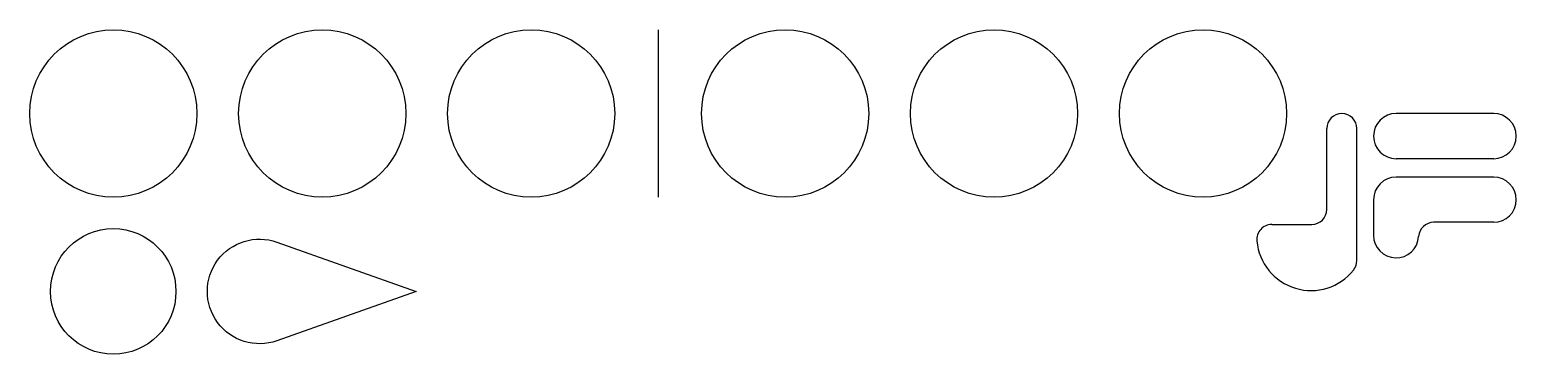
# Model space of a CAD drawing. Header units: inches. Extents: x -0.5 to 8.39, y -1.44 to 0.5.
import ezdxf

# ---------------------------------------------------------------- set-up
doc = ezdxf.new("R2010")
doc.units = ezdxf.units.IN
doc.header["$LTSCALE"] = 0.5
doc.header["$MEASUREMENT"] = 0

msp = doc.modelspace()

# ---------------------------------------------------------------- linework, layer by layer
for p, q in [((3.2597, 0.5), (3.2597, -0.5)), ((7.35, 0), (7.35, 0)), ((8.2586, 0), (7.6748, 0)), ((7.26, -0.5727), (7.26, -0.09)), ((7.44, -0.8787), (7.44, -0.09)), ((8.2586, -0.27), (7.6748, -0.27)), ((8.2586, -0.3798), (7.6748, -0.3798)), ((7.5398, -0.5148), (7.5398, -0.7268)), ((6.9309, -0.6627), (7.17, -0.6627)), ((8.2586, -0.6498), (7.8994, -0.6498))]:
    msp.add_line(p, q)
msp.add_lwpolyline([(0.9792, -0.7679), (1.8125, -1.0625), (0.9792, -1.3571, -1.414214)], format="xyb", close=True)
for centre, radius in [((0, 0), 0.5), ((1.25, 0), 0.5), ((2.5, 0), 0.5), ((4.0195, 0), 0.5), ((5.2695, 0), 0.5), ((6.5195, 0), 0.5), ((0, -1.0625), 0.375)]:
    msp.add_circle(centre, radius)
for centre, radius, start, end in [((7.35, -0.09), 0.09, 90, 180), ((7.35, -0.09), 0.09, 0, 90), ((7.6748, -0.135), 0.135, 90, 270), ((8.2586, -0.135), 0.135, 270, 90), ((7.6748, -0.5148), 0.135, 90, 180), ((8.2586, -0.5148), 0.135, 270, 90), ((7.17, -0.5727), 0.09, 270, 0), ((6.9309, -0.7527), 0.09, 90, 185.15268), ((7.8994, -0.7398), 0.09, 90, 176.70447), ((7.1658, -0.7315), 0.3258, 185.15268, 321.36796), ((7.6748, -0.7268), 0.135, 180, 356.70447), ((7.35, -0.8787), 0.09, 321.36796, 360)]:
    msp.add_arc(centre, radius, start, end)

doc.saveas('drawing.dxf')
